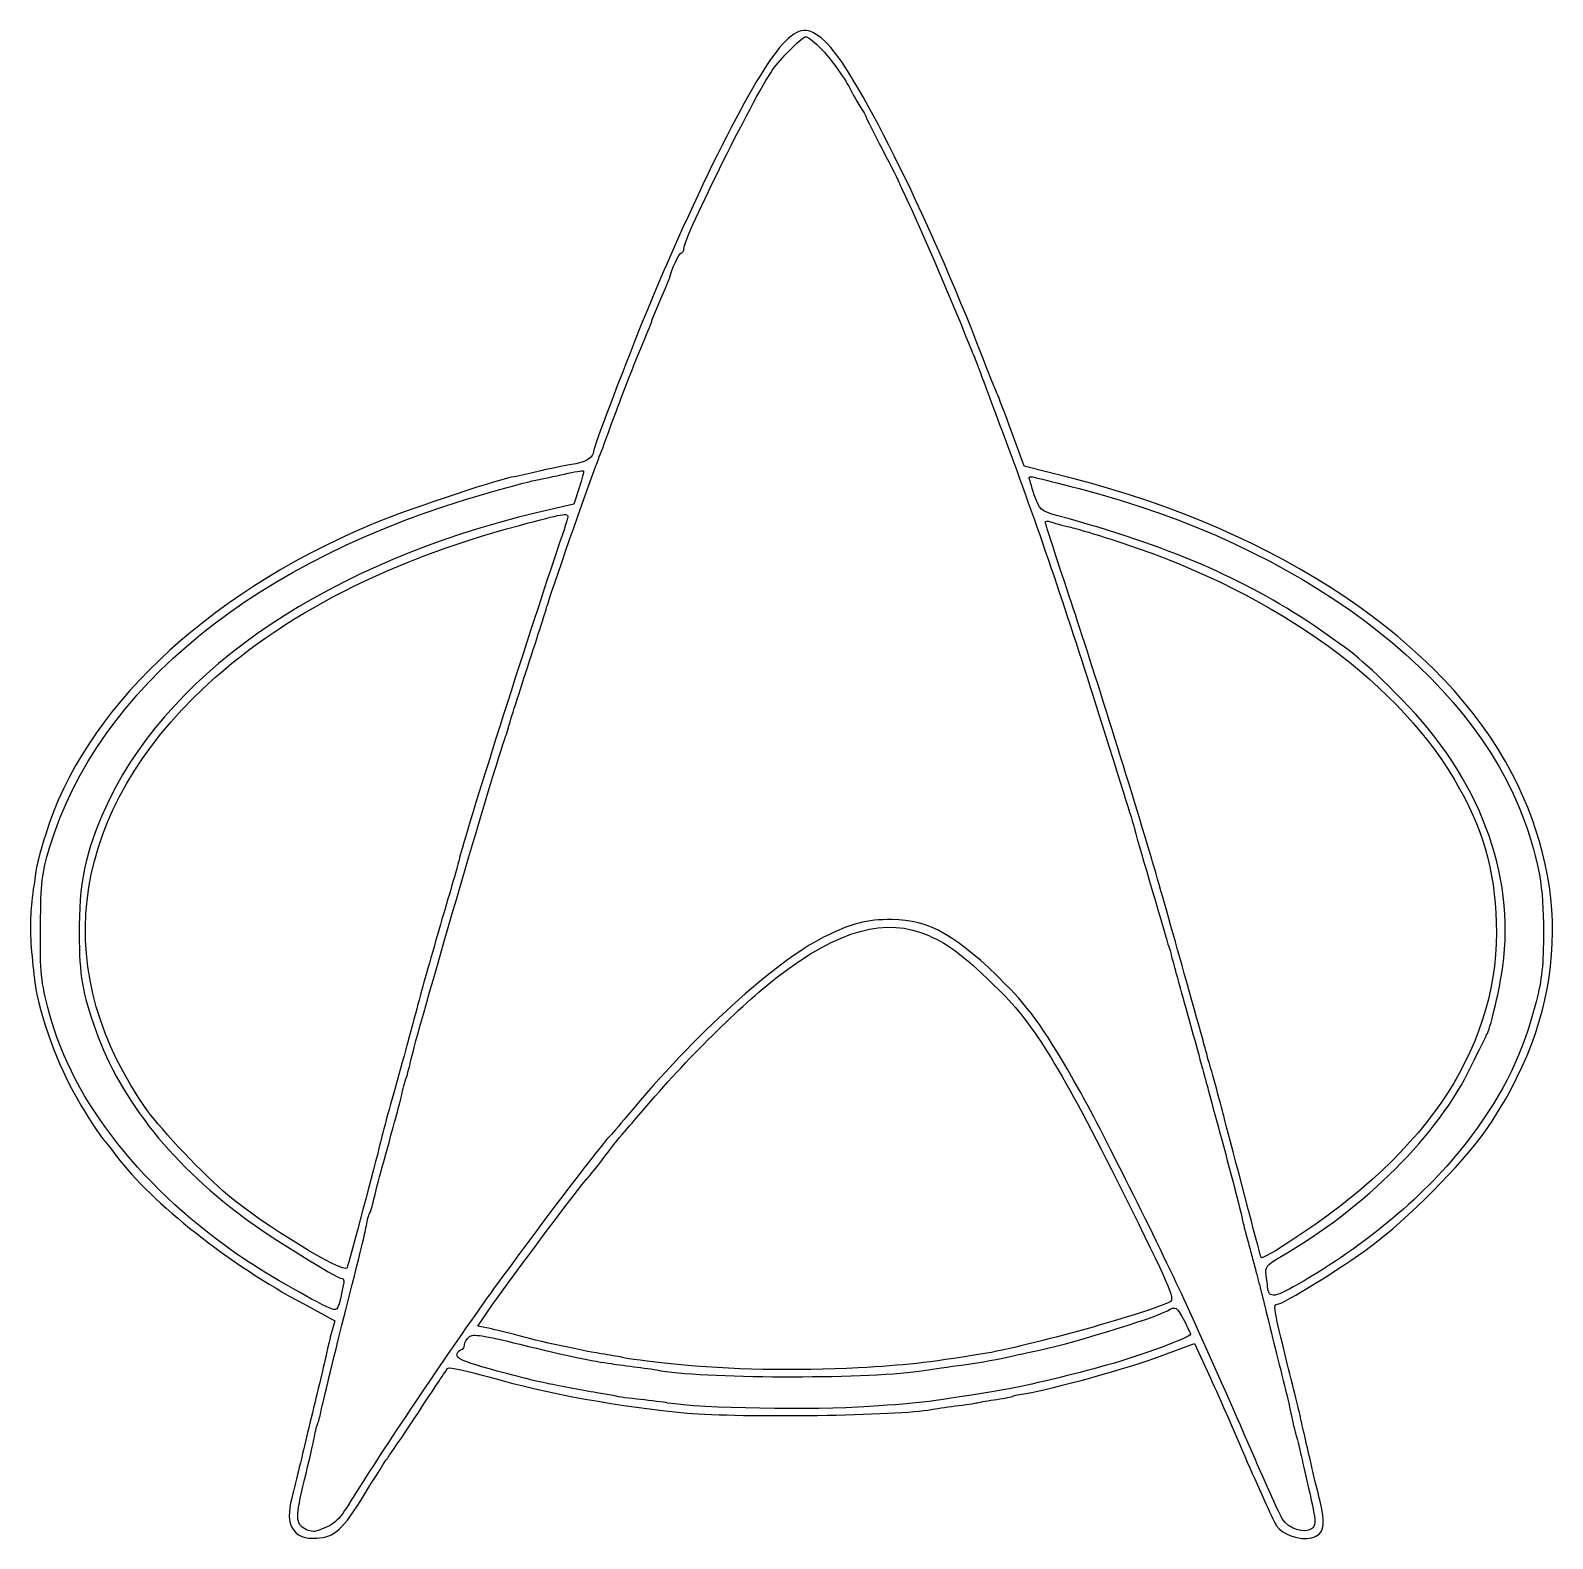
# Model space of a CAD drawing. Extents: x 125.8 to 174, y -169.9 to -122.2.
import ezdxf

# ---------------------------------------------------------------- set-up
doc = ezdxf.new("R2010")
doc.units = 0
doc.header["$MEASUREMENT"] = 0
doc.layers.add('(Unsaved)_Sketch1', color=7, linetype='Continuous')

msp = doc.modelspace()

# ---------------------------------------------------------------- linework, layer by layer
at = {"layer": '(Unsaved)_Sketch1'}
for p, q in [((157.283, -135.982), (156.895, -134.931)), ((158.814, -136.37), (157.283, -135.982)), ((143.2, -136.666), (143.036, -137.176)), ((143.036, -137.176), (141.893, -137.441)), ((134.495, -162.485), (135.474, -163.016)), ((139.995, -163.189), (140.465, -162.506)), ((135.474, -163.016), (135.372, -163.383)), ((140.271, -163.24), (139.995, -163.189)), ((161.579, -164.138), (162.661, -163.74)), ((162.661, -163.74), (163.12, -164.72))]:
    msp.add_line(p, q, dxfattribs=at)
for points, degree in [([(150.976, -122.532), (150.446, -122.052), (150.16, -122.072), (149.629, -122.634)], 3), ([(149.629, -122.634), (148.751, -123.583), (146.904, -127.257), (145.2, -131.42)], 3), ([(149.374, -123.369), (149.68, -122.971), (150.272, -122.389), (150.364, -122.389)], 3), ([(150.364, -122.389), (150.425, -122.389), (150.609, -122.521), (150.772, -122.685)], 3), ([(150.772, -122.685), (151.068, -122.96), (151.599, -123.695), (151.762, -124.022)], 3), ([(155.946, -132.492), (154.232, -128.033), (151.905, -123.369), (150.976, -122.532)], 3), ([(146.517, -129.084), (146.517, -128.736), (148.884, -123.981), (149.374, -123.369)], 3), ([(151.762, -124.022), (151.833, -124.175), (152.007, -124.471), (152.18, -124.736)], 3), ([(152.18, -124.736), (152.231, -124.818), (152.282, -124.91), (152.282, -124.94)], 3), ([(152.282, -124.94), (152.292, -124.971), (152.517, -125.43), (152.793, -125.961)], 3), ([(152.793, -125.961), (153.078, -126.491), (153.313, -126.971), (153.334, -127.032)], 3), ([(153.334, -127.032), (153.354, -127.083), (153.527, -127.451), (153.711, -127.849)], 3), ([(153.711, -127.849), (154.038, -128.542), (155.068, -130.941), (155.436, -131.88)], 3), ([(146.057, -130.043), (146.129, -129.737), (146.374, -129.227), (146.435, -129.227)], 3), ([(146.435, -129.227), (146.476, -129.227), (146.517, -129.165), (146.517, -129.084)], 3), ([(145.496, -131.421), (145.496, -131.37), (145.598, -131.115), (145.935, -130.349)], 3), ([(145.935, -130.349), (145.986, -130.206), (146.047, -130.074), (146.057, -130.043)], 3), ([(145.2, -131.42), (144.537, -133.074), (143.659, -135.38), (143.659, -135.513)], 3), ([(145.149, -132.257), (145.332, -131.829), (145.486, -131.451), (145.496, -131.421)], 3), ([(155.436, -131.88), (155.538, -132.135), (155.67, -132.451), (155.732, -132.594)], 3), ([(144.384, -134.227), (144.618, -133.584), (144.966, -132.696), (145.149, -132.257)], 3), ([(155.732, -132.594), (155.783, -132.737), (155.844, -132.89), (155.864, -132.951)], 3), ([(156.416, -133.666), (156.365, -133.553), (156.15, -133.023), (155.946, -132.492)], 3), ([(155.864, -132.951), (155.885, -133.002), (156.201, -133.86), (156.569, -134.839)], 3), ([(156.895, -134.931), (156.681, -134.349), (156.467, -133.778), (156.416, -133.666)], 3), ([(143.894, -135.554), (143.924, -135.472), (144.139, -134.87), (144.384, -134.227)], 3), ([(156.569, -134.839), (157.599, -137.584), (158.487, -140.176), (159.457, -143.258)], 3), ([(143.659, -135.513), (143.659, -135.686), (143.434, -135.839), (143.098, -135.901)], 3), ([(143.812, -135.758), (143.822, -135.727), (143.853, -135.635), (143.894, -135.554)], 3), ([(141.771, -136.176), (141.546, -136.227), (141.23, -136.299), (141.067, -136.329)], 3), ([(143.098, -135.901), (142.322, -136.043), (142.148, -136.084), (141.771, -136.176)], 3), ([(141.873, -136.411), (142.036, -136.38), (142.434, -136.299), (142.74, -136.227)], 3), ([(142.19, -140.401), (142.271, -140.105), (143.496, -136.574), (143.731, -135.962)], 3), ([(142.74, -136.227), (143.047, -136.156), (143.322, -136.115), (143.342, -136.125)], 3), ([(143.342, -136.125), (143.353, -136.145), (143.302, -136.38), (143.2, -136.666)], 3), ([(143.731, -135.962), (143.772, -135.88), (143.802, -135.788), (143.812, -135.758)], 3), ([(141.067, -136.329), (140.516, -136.431), (137.505, -137.452), (136.566, -137.85)], 3), ([(140.291, -136.829), (140.985, -136.625), (141.699, -136.442), (141.873, -136.411)], 3), ([(157.436, -136.339), (157.436, -136.278), (157.507, -136.299), (159.018, -136.686)], 3), ([(157.599, -136.88), (157.507, -136.605), (157.436, -136.36), (157.436, -136.339)], 3), ([(172.713, -145.708), (170.56, -141.544), (165.304, -138.013), (158.814, -136.37)], 3), ([(159.018, -136.686), (166.008, -138.493), (171.417, -142.534), (173.101, -147.208)], 3), ([(126.453, -148.055), (127.994, -142.973), (132.994, -138.911), (140.291, -136.829)], 3), ([(158.344, -137.544), (157.783, -137.39), (157.763, -137.37), (157.599, -136.88)], 3), ([(141.893, -137.441), (135.362, -139.003), (130.372, -142.34), (128.351, -146.514)], 3), ([(141.312, -137.85), (142.72, -137.472), (142.843, -137.452), (142.843, -137.584)], 3), ([(142.843, -137.584), (142.843, -137.635), (142.659, -138.197), (142.444, -138.829)], 3), ([(166.427, -141.013), (164.192, -139.513), (161.875, -138.513), (158.344, -137.544)], 3), ([(136.566, -137.85), (131.311, -140.095), (127.535, -143.707), (126.321, -147.647)], 3), ([(131.005, -143.309), (133.413, -140.891), (136.985, -139.003), (141.312, -137.85)], 3), ([(157.946, -137.748), (157.946, -137.707), (158.018, -137.707), (158.11, -137.737)], 3), ([(158.701, -140.085), (158.293, -138.84), (157.946, -137.789), (157.946, -137.748)], 3), ([(158.11, -137.737), (158.201, -137.778), (158.487, -137.85), (158.752, -137.911)], 3), ([(158.752, -137.911), (159.008, -137.972), (159.753, -138.197), (160.395, -138.411)], 3), ([(160.395, -138.411), (165.355, -140.054), (169.233, -142.881), (171.05, -146.187)], 3), ([(142.444, -138.829), (141.679, -141.064), (139.546, -147.789), (139.424, -148.361)], 3), ([(161.314, -148.412), (160.569, -145.891), (159.344, -142.003), (158.701, -140.085)], 3), ([(141.577, -142.32), (141.904, -141.32), (142.179, -140.452), (142.19, -140.401)], 3), ([(169.223, -143.36), (168.008, -142.126), (167.702, -141.881), (166.427, -141.013)], 3), ([(140.965, -144.259), (140.975, -144.187), (141.251, -143.32), (141.577, -142.32)], 3), ([(129.556, -156.372), (126.494, -152.076), (127.024, -147.29), (131.005, -143.309)], 3), ([(159.457, -143.258), (160.477, -146.483), (160.743, -147.341), (160.763, -147.443)], 3), ([(172.417, -151.81), (172.815, -148.871), (171.662, -145.82), (169.223, -143.36)], 3), ([(140.873, -144.534), (140.914, -144.453), (140.944, -144.33), (140.965, -144.259)], 3), ([(137.883, -154.78), (138.036, -154.035), (140.567, -145.371), (140.873, -144.534)], 3), ([(171.845, -157.035), (174.367, -153.423), (174.672, -149.504), (172.713, -145.708)], 3), ([(171.05, -146.187), (171.876, -147.677), (172.213, -149.034), (172.213, -150.729)], 3), ([(128.351, -146.514), (127.647, -147.973), (127.402, -148.984), (127.392, -150.504)], 3), ([(173.101, -147.208), (173.56, -148.494), (173.703, -149.29), (173.703, -150.708)], 3), ([(126.321, -147.647), (126.198, -148.034), (126.076, -148.494), (126.045, -148.667)], 3), ([(160.763, -147.443), (160.783, -147.544), (161.671, -150.586), (161.824, -151.096)], 3), ([(126.167, -150.504), (126.178, -149.147), (126.208, -148.871), (126.453, -148.055)], 3), ([(126.045, -148.667), (125.871, -149.769), (125.841, -150.065), (125.851, -150.708)], 3), ([(139.424, -148.361), (139.403, -148.473), (139.169, -149.279), (138.913, -150.147)], 3), ([(162.998, -154.382), (162.885, -153.943), (161.549, -149.198), (161.314, -148.412)], 3), ([(138.913, -150.147), (138.658, -151.014), (138.342, -152.137), (138.199, -152.647)], 3), ([(126.453, -153.3), (126.167, -152.208), (126.157, -152.086), (126.167, -150.504)], 3), ([(127.392, -150.504), (127.382, -151.963), (127.453, -152.474), (127.841, -153.617)], 3), ([(149.476, -152.137), (151.425, -150.637), (152.905, -150.229), (154.262, -150.831)], 3), ([(153.099, -150.32), (152.282, -150.32), (151.833, -150.433), (150.935, -150.882)], 3), ([(156.691, -152.372), (155.16, -150.831), (154.272, -150.331), (153.099, -150.32)], 3), ([(125.851, -150.708), (125.861, -151.269), (125.973, -152.351), (126.055, -152.698)], 3), ([(150.935, -150.882), (149.404, -151.647), (146.833, -153.984), (144.73, -156.525)], 3), ([(154.262, -150.831), (154.905, -151.106), (155.456, -151.535), (156.477, -152.545)], 3), ([(161.824, -151.096), (161.875, -151.249), (161.916, -151.392), (161.926, -151.423)], 3), ([(172.213, -150.729), (172.203, -154.566), (169.856, -157.944), (165.223, -160.801)], 3), ([(173.703, -150.708), (173.703, -151.749), (173.652, -152.229), (173.468, -152.923)], 3), ([(161.926, -151.423), (161.926, -151.453), (161.947, -151.525), (161.967, -151.596)], 3), ([(161.967, -151.596), (161.987, -151.668), (162.028, -151.821), (162.059, -151.933)], 3), ([(162.059, -151.933), (162.089, -152.045), (162.304, -152.821), (162.539, -153.668)], 3), ([(171.927, -153.923), (172.05, -153.668), (172.325, -152.484), (172.417, -151.81)], 3), ([(145.22, -156.362), (146.557, -154.78), (148.323, -153.025), (149.476, -152.137)], 3), ([(156.477, -152.545), (157.599, -153.647), (158.456, -155.055), (160.385, -158.924)], 3), ([(159.018, -155.709), (157.987, -153.882), (157.467, -153.147), (156.691, -152.372)], 3), ([(126.055, -152.698), (126.372, -154.066), (126.872, -155.28), (127.576, -156.413)], 3), ([(138.199, -152.647), (138.067, -153.147), (137.73, -154.402), (137.444, -155.423)], 3), ([(173.468, -152.923), (173.06, -154.545), (172.458, -155.79), (171.417, -157.178)], 3), ([(132.596, -161.056), (129.443, -158.924), (127.178, -156.066), (126.453, -153.3)], 3), ([(127.841, -153.617), (128.596, -155.882), (130.188, -157.943), (132.586, -159.74)], 3), ([(162.539, -153.668), (162.773, -154.505), (163.018, -155.423), (163.1, -155.709)], 3), ([(171.427, -154.944), (171.662, -154.464), (171.886, -154.004), (171.927, -153.923)], 3), ([(163.11, -154.79), (163.09, -154.729), (163.049, -154.545), (162.998, -154.382)], 3), ([(137.75, -155.291), (137.801, -155.117), (137.862, -154.882), (137.883, -154.78)], 3), ([(163.6, -156.576), (163.569, -156.423), (163.171, -154.985), (163.11, -154.79)], 3), ([(165.365, -161.006), (168.11, -159.403), (170.355, -157.168), (171.427, -154.944)], 3), ([(137.444, -155.423), (137.158, -156.444), (136.903, -157.393), (136.883, -157.515)], 3), ([(137.597, -155.862), (137.617, -155.719), (137.689, -155.464), (137.75, -155.291)], 3), ([(137.128, -157.597), (137.352, -156.781), (137.566, -156.005), (137.597, -155.862)], 3), ([(162.335, -162.342), (161.569, -160.658), (159.61, -156.75), (159.018, -155.709)], 3), ([(163.1, -155.709), (163.171, -155.984), (163.334, -156.587), (163.457, -157.035)], 3), ([(127.576, -156.413), (127.841, -156.841), (128.117, -157.25), (128.178, -157.311)], 3), ([(132.086, -159.036), (131.341, -158.413), (129.994, -156.984), (129.556, -156.372)], 3), ([(144.69, -156.974), (144.823, -156.821), (145.067, -156.546), (145.22, -156.362)], 3), ([(144.73, -156.525), (144.445, -156.862), (144.19, -157.158), (144.159, -157.189)], 3), ([(164.733, -160.883), (164.651, -160.587), (163.692, -156.923), (163.6, -156.576)], 3), ([(128.178, -157.311), (128.249, -157.383), (128.423, -157.607), (128.565, -157.801)], 3), ([(144.159, -157.189), (143.945, -157.383), (141.281, -160.893), (140.169, -162.465)], 3), ([(144.026, -157.801), (144.261, -157.495), (144.557, -157.117), (144.69, -156.974)], 3), ([(163.457, -157.035), (163.773, -158.168), (164.171, -159.75), (164.222, -159.995)], 3), ([(171.417, -157.178), (170.142, -158.883), (168.294, -160.475), (166.131, -161.75)], 3), ([(168.233, -160.669), (169.386, -159.811), (171.121, -158.066), (171.845, -157.035)], 3), ([(128.565, -157.801), (129.698, -159.301), (132.158, -161.24), (134.495, -162.485)], 3), ([(136.883, -157.515), (136.811, -157.842), (135.913, -161.189), (135.862, -161.342)], 3), ([(136.679, -159.301), (136.699, -159.179), (136.903, -158.413), (137.128, -157.597)], 3), ([(143.455, -158.515), (143.536, -158.423), (143.802, -158.107), (144.026, -157.801)], 3), ([(140.465, -162.506), (141.046, -161.679), (143.241, -158.73), (143.455, -158.515)], 3), ([(135.862, -161.342), (135.781, -161.556), (133.188, -159.964), (132.086, -159.036)], 3), ([(136.577, -159.618), (136.607, -159.567), (136.648, -159.434), (136.679, -159.301)], 3), ([(160.385, -158.924), (161.865, -161.883), (162.049, -162.322), (161.896, -162.414)], 3), ([(132.586, -159.74), (133.423, -160.362), (135.535, -161.679), (135.709, -161.679)], 3), ([(136.475, -160.005), (136.495, -159.842), (136.546, -159.669), (136.577, -159.618)], 3), ([(135.699, -163.159), (136.403, -160.383), (136.393, -160.403), (136.475, -160.005)], 3), ([(164.222, -159.995), (164.243, -160.107), (164.263, -160.199), (164.273, -160.199)], 3), ([(164.273, -160.199), (164.702, -161.781), (164.835, -162.342)], 2), ([(165.284, -162.495), (165.467, -162.495), (167.335, -161.332), (168.233, -160.669)], 3), ([(135.372, -162.638), (135.076, -162.546), (133.321, -161.546), (132.596, -161.056)], 3), ([(164.773, -161.015), (164.763, -160.985), (164.753, -160.934), (164.733, -160.883)], 3), ([(165.223, -160.801), (164.978, -160.944), (164.773, -161.046), (164.773, -161.015)], 3), ([(164.927, -161.567), (164.886, -161.332), (164.947, -161.25), (165.365, -161.006)], 3), ([(135.709, -161.679), (135.75, -161.679), (135.77, -161.74), (135.76, -161.801)], 3), ([(164.978, -161.934), (164.978, -161.873), (164.947, -161.709), (164.927, -161.567)], 3), ([(166.131, -161.75), (165.182, -162.312), (165.018, -162.332), (164.978, -161.934)], 3), ([(135.76, -161.801), (135.576, -162.699), (135.576, -162.709), (135.372, -162.638)], 3), ([(140.169, -162.465), (138.771, -164.434), (136.801, -167.384), (135.995, -168.69)], 3), ([(161.896, -162.414), (161.304, -162.74), (157.344, -163.842), (155.956, -164.067)], 3), ([(157.62, -163.975), (158.477, -163.822), (161.416, -162.924), (161.814, -162.699)], 3), ([(161.814, -162.699), (162.069, -162.546), (162.11, -162.567), (162.335, -163.006)], 3), ([(164.498, -167.19), (163.784, -165.547), (163.324, -164.516), (162.335, -162.342)], 3), ([(164.835, -162.342), (164.865, -162.455), (165.069, -163.302), (165.304, -164.23)], 3), ([(165.6, -164.363), (165.161, -162.597), (165.141, -162.495), (165.284, -162.495)], 3), ([(135.036, -165.904), (135.066, -165.741), (135.362, -164.506), (135.699, -163.159)], 3), ([(162.335, -163.006), (162.447, -163.22), (162.539, -163.424), (162.539, -163.444)], 3), ([(135.372, -163.383), (135.321, -163.577), (135.26, -163.822), (135.24, -163.924)], 3), ([(139.577, -163.781), (139.577, -163.709), (139.648, -163.587), (139.73, -163.515)], 3), ([(139.73, -163.515), (139.842, -163.424), (140.169, -163.475), (141.332, -163.761)], 3), ([(141.159, -163.455), (140.822, -163.363), (140.424, -163.271), (140.271, -163.24)], 3), ([(144.016, -164.077), (143.434, -163.996), (141.873, -163.659), (141.159, -163.455)], 3), ([(162.539, -163.444), (162.539, -163.536), (160.936, -164.128), (159.885, -164.424)], 3), ([(135.24, -163.924), (135.219, -164.016), (135.046, -164.781), (134.842, -165.618)], 3), ([(139.965, -164.424), (139.465, -164.271), (139.301, -164.179), (139.342, -164.067)], 3), ([(139.342, -164.067), (139.373, -163.985), (139.434, -163.924), (139.485, -163.924)], 3), ([(139.485, -163.924), (139.536, -163.924), (139.577, -163.863), (139.577, -163.781)], 3), ([(141.332, -163.761), (142.802, -164.118), (143.659, -164.302), (144.22, -164.373)], 3), ([(144.578, -164.179), (144.496, -164.159), (144.241, -164.118), (144.016, -164.077)], 3), ([(155.956, -164.067), (154.15, -164.353), (153.528, -164.424), (152.027, -164.506)], 3), ([(156.701, -164.179), (157.048, -164.097), (157.456, -164.005), (157.62, -163.975)], 3), ([(157.334, -165.312), (158.16, -165.179), (160.569, -164.516), (161.579, -164.138)], 3), ([(138.118, -165.914), (138.597, -165.179), (139.015, -164.557), (139.056, -164.516)], 3), ([(139.056, -164.516), (139.087, -164.475), (139.669, -164.608), (140.342, -164.791)], 3), ([(142.23, -165.006), (141.873, -164.945), (140.781, -164.659), (139.965, -164.424)], 3), ([(144.22, -164.373), (144.394, -164.404), (144.761, -164.444), (145.036, -164.485)], 3), ([(146.21, -164.393), (145.363, -164.302), (144.72, -164.22), (144.578, -164.179)], 3), ([(145.036, -164.485), (145.322, -164.516), (145.659, -164.567), (145.802, -164.597)], 3), ([(145.802, -164.597), (147.374, -164.853), (152.527, -164.853), (154.109, -164.587)], 3), ([(152.027, -164.506), (150.068, -164.608), (147.924, -164.567), (146.21, -164.393)], 3), ([(154.109, -164.587), (154.221, -164.567), (154.711, -164.495), (155.191, -164.434)], 3), ([(155.191, -164.434), (155.67, -164.373), (156.344, -164.25), (156.701, -164.179)], 3), ([(159.885, -164.424), (158.875, -164.71), (157.354, -165.077), (156.67, -165.19)], 3), ([(165.304, -164.23), (165.539, -165.159), (165.743, -166.026), (165.763, -166.169)], 3), ([(166.049, -166.21), (166.029, -166.098), (165.824, -165.271), (165.6, -164.363)], 3), ([(140.342, -164.791), (142.2, -165.322), (144.537, -165.751), (146.618, -165.934)], 3), ([(143.006, -165.159), (142.72, -165.098), (142.373, -165.036), (142.23, -165.006)], 3), ([(163.12, -164.72), (163.375, -165.271), (163.916, -166.506), (164.334, -167.486)], 3), ([(143.822, -165.302), (143.659, -165.281), (143.291, -165.21), (143.006, -165.159)], 3), ([(144.322, -165.393), (144.21, -165.373), (143.985, -165.332), (143.822, -165.302)], 3), ([(145.139, -165.506), (144.802, -165.475), (144.435, -165.424), (144.322, -165.393)], 3), ([(146.006, -165.618), (145.863, -165.587), (145.475, -165.547), (145.139, -165.506)], 3), ([(156.67, -165.19), (154.313, -165.587), (154.058, -165.618), (152.384, -165.73)], 3), ([(155.803, -165.608), (155.885, -165.587), (156.16, -165.536), (156.416, -165.506)], 3), ([(156.416, -165.506), (156.66, -165.465), (156.895, -165.424), (156.926, -165.404)], 3), ([(156.926, -165.404), (156.956, -165.383), (157.14, -165.342), (157.334, -165.312)], 3), ([(134.842, -165.618), (134.638, -166.455), (134.423, -167.363), (134.352, -167.649)], 3), ([(134.934, -166.271), (134.954, -166.23), (135.005, -166.067), (135.036, -165.904)], 3), ([(137.158, -167.343), (137.199, -167.281), (137.638, -166.649), (138.118, -165.914)], 3), ([(152.384, -165.73), (150.599, -165.853), (147.057, -165.791), (146.006, -165.618)], 3), ([(146.618, -165.934), (148.302, -166.087), (153.364, -166.016), (154.334, -165.822)], 3), ([(154.334, -165.822), (154.456, -165.802), (154.793, -165.751), (155.099, -165.71)], 3), ([(155.099, -165.71), (155.405, -165.679), (155.722, -165.628), (155.803, -165.608)], 3), ([(134.831, -166.69), (134.862, -166.496), (134.913, -166.312), (134.934, -166.271)], 3), ([(165.763, -166.169), (165.794, -166.312), (165.835, -166.485), (165.855, -166.557)], 3), ([(165.855, -166.557), (165.886, -166.628), (166.049, -167.312), (166.222, -168.078)], 3), ([(166.212, -166.934), (166.151, -166.649), (166.069, -166.332), (166.049, -166.21)], 3), ([(134.576, -167.802), (134.678, -167.384), (134.801, -166.884), (134.831, -166.69)], 3), ([(166.376, -167.649), (166.355, -167.537), (166.274, -167.21), (166.212, -166.934)], 3), ([(136.423, -168.496), (136.781, -167.914), (137.107, -167.394), (137.158, -167.343)], 3), ([(164.334, -167.486), (164.763, -168.455), (165.171, -169.363), (165.253, -169.496)], 3), ([(165.447, -169.292), (165.376, -169.18), (164.937, -168.231), (164.498, -167.19)], 3), ([(134.352, -167.649), (134.291, -167.924), (134.178, -168.373), (134.117, -168.629)], 3), ([(134.474, -169.567), (134.23, -169.394), (134.24, -169.159), (134.576, -167.802)], 3), ([(166.61, -168.618), (166.508, -168.2), (166.396, -167.761), (166.376, -167.649)], 3), ([(166.222, -168.078), (166.519, -169.374), (166.529, -169.486), (166.365, -169.598)], 3), ([(134.117, -168.629), (133.883, -169.486), (134.158, -169.945), (134.903, -169.894)], 3), ([(135.995, -168.69), (135.577, -169.384), (135.454, -169.486), (134.872, -169.67)], 3), ([(134.903, -169.894), (135.474, -169.863), (135.719, -169.639), (136.423, -168.496)], 3), ([(166.365, -169.884), (166.774, -169.782), (166.835, -169.486), (166.61, -168.618)], 3), ([(166.365, -169.598), (166.141, -169.761), (165.641, -169.598), (165.447, -169.292)], 3), ([(134.872, -169.67), (134.78, -169.7), (134.597, -169.659), (134.474, -169.567)], 3), ([(165.253, -169.496), (165.447, -169.782), (165.998, -169.975), (166.365, -169.884)], 3)]:
    msp.add_open_spline(points, degree=degree, dxfattribs=at)

doc.saveas('drawing.dxf')
